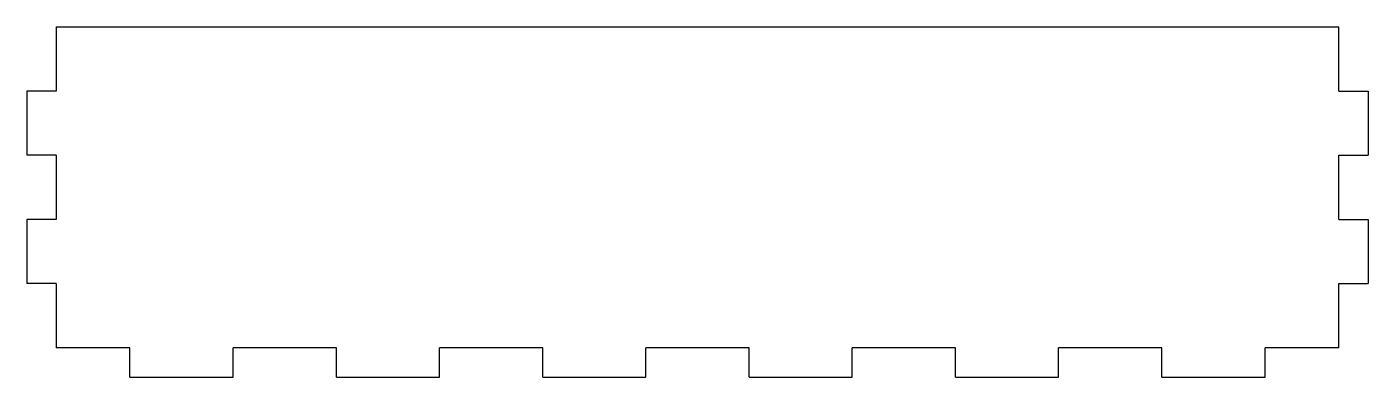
# Model space of a CAD drawing. Extents: x 1 to 126, y 253 to 285.
import ezdxf

# ---------------------------------------------------------------- set-up
doc = ezdxf.new("R2010")
doc.units = 0
doc.layers.add('VISIBLE', color=7, linetype='CONTINUOUS')

msp = doc.modelspace()

# ---------------------------------------------------------------- linework, layer by layer
at = {"layer": 'VISIBLE'}
for p, q in [((3.25, 285.25), (123.25, 285.25)), ((3.25, 285.25), (3.25, 279.25)), ((123.25, 279.25), (123.25, 285.25)), ((3.25, 279.25), (0.5, 279.25)), ((0.5, 279.25), (0.5, 273.25)), ((123.25, 279.25), (126, 279.25)), ((126, 279.25), (126, 273.25)), ((3.25, 273.25), (0.5, 273.25)), ((3.25, 273.25), (3.25, 267.25)), ((123.25, 267.25), (123.25, 273.25)), ((123.25, 273.25), (126, 273.25)), ((3.25, 267.25), (0.5, 267.25)), ((0.5, 267.25), (0.5, 261.25)), ((123.25, 267.25), (126, 267.25)), ((126, 267.25), (126, 261.25)), ((3.25, 261.25), (0.5, 261.25)), ((3.25, 261.25), (3.25, 255.25)), ((123.25, 255.25), (123.25, 261.25)), ((123.25, 261.25), (126, 261.25)), ((10.15, 255.25), (3.25, 255.25)), ((10.15, 252.5), (10.15, 255.25)), ((19.81, 252.5), (19.81, 255.25)), ((29.46, 255.25), (19.81, 255.25)), ((29.46, 252.5), (29.46, 255.25)), ((39.12, 252.5), (39.12, 255.25)), ((48.77, 255.25), (39.12, 255.25)), ((48.77, 252.5), (48.77, 255.25)), ((58.42, 252.5), (58.42, 255.25)), ((68.08, 255.25), (58.42, 255.25)), ((68.08, 252.5), (68.08, 255.25)), ((77.73, 252.5), (77.73, 255.25)), ((87.38, 255.25), (77.73, 255.25)), ((87.38, 252.5), (87.38, 255.25)), ((97.04, 252.5), (97.04, 255.25)), ((106.69, 255.25), (97.04, 255.25)), ((106.69, 252.5), (106.69, 255.25)), ((116.35, 252.5), (116.35, 255.25)), ((123.25, 255.25), (116.35, 255.25)), ((10.15, 252.5), (19.81, 252.5)), ((29.46, 252.5), (39.12, 252.5)), ((48.77, 252.5), (58.42, 252.5)), ((68.08, 252.5), (77.73, 252.5)), ((87.38, 252.5), (97.04, 252.5)), ((106.69, 252.5), (116.35, 252.5))]:
    msp.add_line(p, q, dxfattribs=at)

doc.saveas('drawing.dxf')
